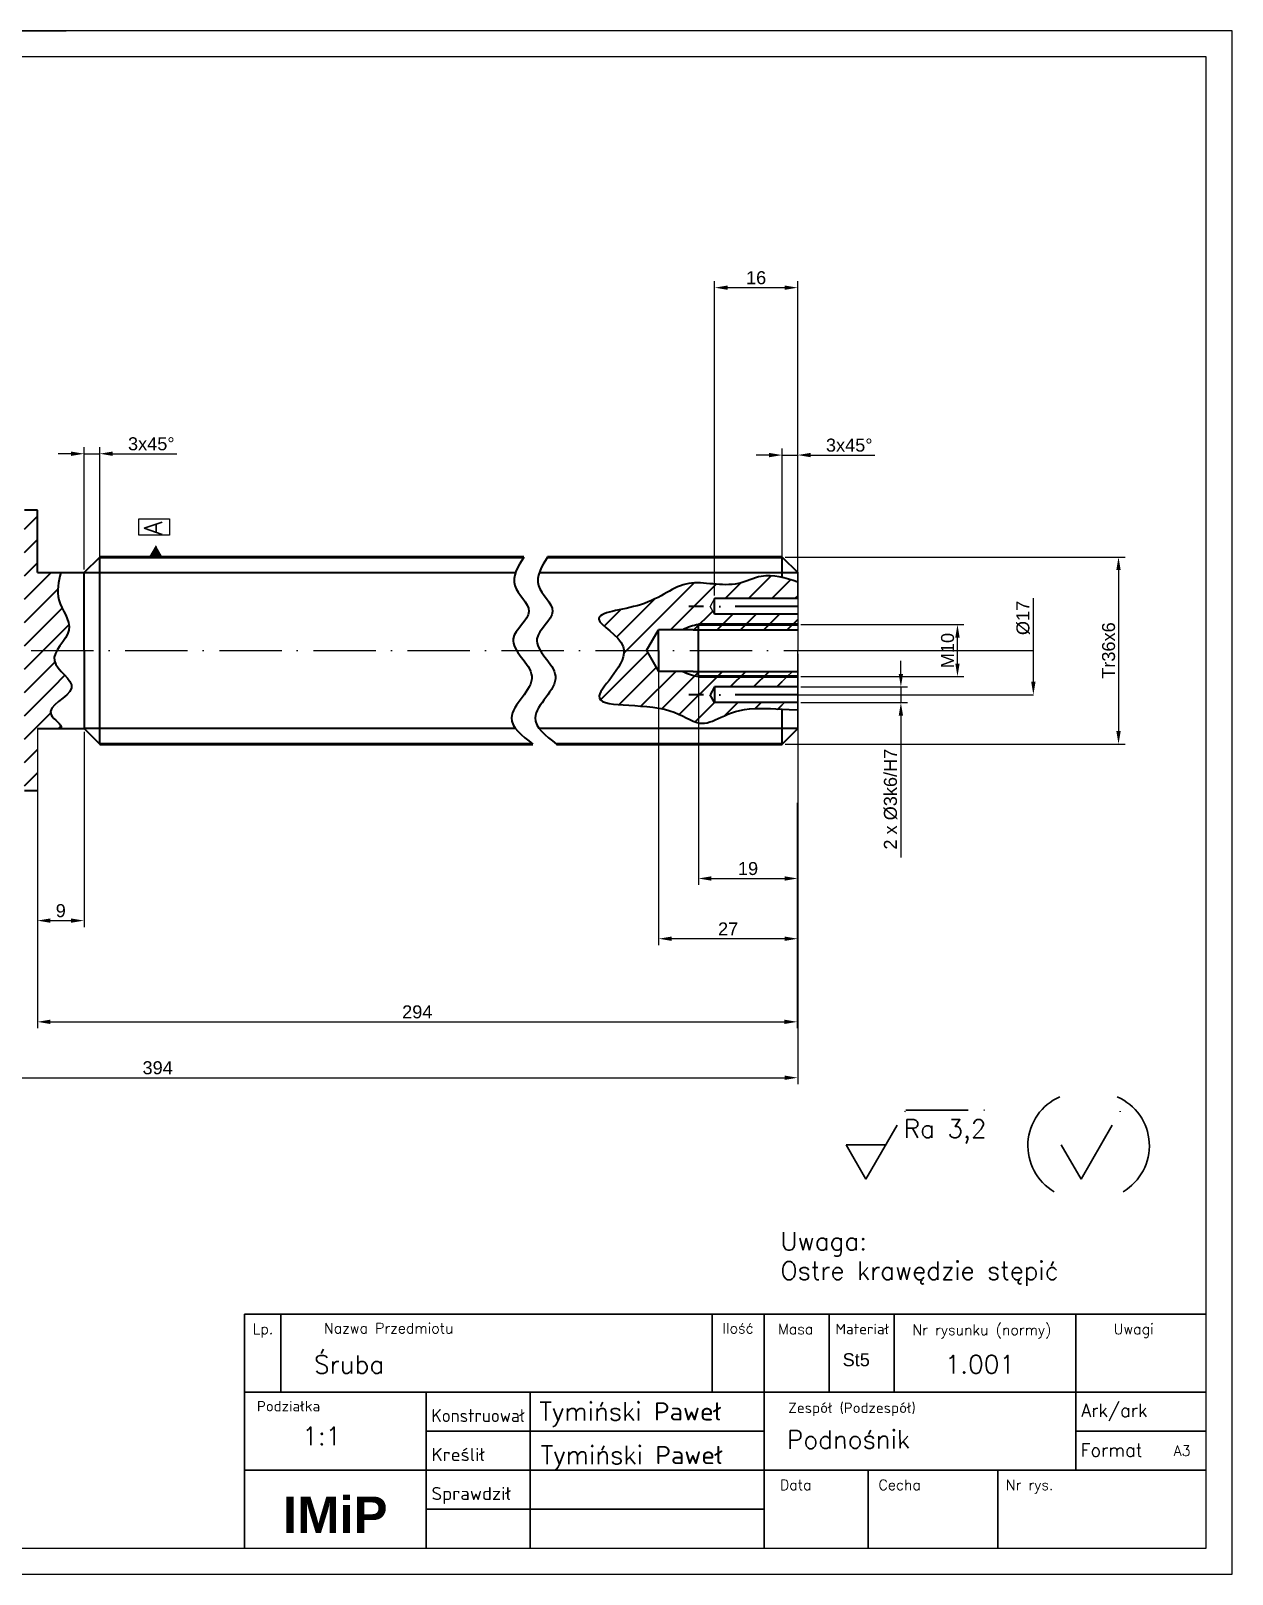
# Model space of a CAD drawing. Header units: millimetres. Extents: x 0 to 420, y 0 to 297.
# Drawn here: x 188.9 to 420, y 0 to 297 of the extents above; entities that cross this region are included whole.
import ezdxf
from ezdxf.enums import TextEntityAlignment as Align

# ---------------------------------------------------------------- set-up
doc = ezdxf.new("R2010")
doc.units = ezdxf.units.MM
doc.linetypes.add('ACAD_ISO10W100', pattern=[18, 12, -3, 0, -3])
for name, color, linetype, lineweight in [('bardzo gruba', 240, 'Continuous', 60), ('GRUBE', 7, 'Continuous', 35), ('TEXT', 5, 'Continuous', 25)]:
    doc.layers.add(name, color=color, linetype=linetype, lineweight=lineweight)
doc.styles.add('ROMANS', font='ROMANS.SHX', dxfattribs={"height": 3.5})
doc.styles.get("Standard").update_dxf_attribs({"font": 'arial.ttf'})
doc.dimstyles.new('ISO-25', dxfattribs={"dimtxt": 2.5, "dimasz": 2.5, "dimexe": 1.25, "dimexo": 0.625, "dimtad": 1, "dimtxsty": 'Standard', "dimcen": 2.5, "dimadec": 0, "dimazin": 0, "dimtfac": 1, "dimtmove": 0, "dimatfit": 3, "dimfxl": 1, "dimarcsym": 0})
pattern_1 = [(45, (0, 0), (-2.245064030267288, 2.245064030267288), [])]

# ---------------------------------------------------------------- blocks, each defined once
blk = doc.blocks.new('*D4')
at = {"color": 0, "lineweight": -2, "transparency": 16777216}
for p, q in [((356.2653913528018, 173.2415704549192), (356.2653913528018, 175.7415704549192)), ((337.0304619174037, 170.7415704549192), (357.5153913528018, 170.7415704549192)), ((356.2653913528018, 170.7415704549192), (356.2653913528018, 167.7415704549192)), ((337.0304619174037, 167.7415704549192), (357.5153913528018, 167.7415704549192)), ((356.2653913528018, 165.2415704549192), (356.2653913528018, 137.9186865573423))]:
    blk.add_line(p, q, dxfattribs=at)
at = {"color": 0, "transparency": 16777216}
for points in [[(355.8487246861351, 173.2415704549192), (356.6820580194685, 173.2415704549192), (356.2653913528018, 170.7415704549192)], [(355.8487246861351, 165.2415704549192), (356.6820580194685, 165.2415704549192), (356.2653913528018, 167.7415704549192)]]:
    blk.add_solid(points, dxfattribs=at)
at = {"layer": 'Defpoints', "color": 0, "transparency": 16777216}
for p in [(336.4054619174037, 170.7415704549192), (356.2653913528018, 170.7415704549192), (336.4054619174037, 167.7415704549192)]:
    blk.add_point(p, dxfattribs=at)
at = {"color": 0, "transparency": 16777216, "insert": (354.2940407388863, 148.6553850566602), "char_height": 2.5, "attachment_point": 5, "rotation": 90}
blk.add_mtext(' 2 x %%c3k6/H7', dxfattribs=at)
blk = doc.blocks.new('*D5')
at = {"color": 0, "lineweight": -2, "transparency": 16777216}
for p, q in [((337.0304619174037, 182.7415718842084), (368.4053657950906, 182.7415718842084)), ((367.1553657950906, 175.241570454919), (367.1553657950906, 180.2415718842084)), ((337.0304619174037, 172.741570454919), (368.4053657950906, 172.741570454919))]:
    blk.add_line(p, q, dxfattribs=at)
at = {"color": 0, "transparency": 16777216}
for points in [[(366.7386991284239, 180.2415718842084), (367.5720324617573, 180.2415718842084), (367.1553657950906, 182.7415718842084)], [(366.7386991284239, 175.241570454919), (367.5720324617573, 175.241570454919), (367.1553657950906, 172.741570454919)]]:
    blk.add_solid(points, dxfattribs=at)
at = {"layer": 'Defpoints', "color": 0, "transparency": 16777216}
for p in [(336.4054619174037, 182.7415718842084), (367.1553657950906, 182.7415718842084), (336.4054619174037, 172.741570454919)]:
    blk.add_point(p, dxfattribs=at)
at = {"color": 0, "transparency": 16777216, "insert": (365.2539333257864, 177.7415711695638), "char_height": 2.5, "attachment_point": 5, "rotation": 90}
blk.add_mtext('M10', dxfattribs=at)
blk = doc.blocks.new('*D6')
at = {"color": 0, "lineweight": -2, "transparency": 16777216}
for p, q in [((320.4054619174039, 188.3665718842083), (320.4054619174039, 248.828381139693)), ((333.9054619174039, 247.578381139693), (322.9054619174039, 247.578381139693)), ((336.4054619174039, 188.3665718842083), (336.4054619174039, 248.828381139693))]:
    blk.add_line(p, q, dxfattribs=at)
at = {"color": 0, "transparency": 16777216}
for points in [[(322.9054619174039, 247.9950478063596), (322.9054619174039, 247.1617144730263), (320.4054619174039, 247.578381139693)], [(333.9054619174039, 247.9950478063596), (333.9054619174039, 247.1617144730263), (336.4054619174039, 247.578381139693)]]:
    blk.add_solid(points, dxfattribs=at)
at = {"layer": 'Defpoints', "color": 0, "transparency": 16777216}
for p in [(320.4054619174039, 247.578381139693), (320.4054619174039, 187.7415718842083), (336.4054619174039, 187.7415718842083)]:
    blk.add_point(p, dxfattribs=at)
at = {"color": 0, "transparency": 16777216, "insert": (328.4054619174039, 249.4798136089972), "char_height": 2.5, "attachment_point": 5}
blk.add_mtext('16', dxfattribs=at)
blk = doc.blocks.new('*D7')
at = {"color": 0, "lineweight": -2, "transparency": 16777216}
for p, q in [((309.6381053193023, 177.1165704549192), (309.6381053193023, 121.034306701835)), ((336.4054619174038, 177.1165711695637), (336.4054619174038, 121.034306701835)), ((333.9054619174038, 122.284306701835), (312.1381053193023, 122.284306701835))]:
    blk.add_line(p, q, dxfattribs=at)
at = {"color": 0, "transparency": 16777216}
for points in [[(312.1381053193023, 122.7009733685017), (312.1381053193023, 121.8676400351683), (309.6381053193023, 122.284306701835)], [(333.9054619174038, 122.7009733685017), (333.9054619174038, 121.8676400351683), (336.4054619174038, 122.284306701835)]]:
    blk.add_solid(points, dxfattribs=at)
at = {"layer": 'Defpoints', "color": 0, "transparency": 16777216}
for p in [(309.6381053193023, 177.7415704549192), (336.4054619174038, 177.7415711695637), (309.6381053193023, 122.284306701835)]:
    blk.add_point(p, dxfattribs=at)
at = {"color": 0, "transparency": 16777216, "insert": (323.0217836183531, 124.1644226636358), "char_height": 2.5, "attachment_point": 5}
blk.add_mtext('27', dxfattribs=at)
blk = doc.blocks.new('*D9')
at = {"color": 0, "lineweight": -2, "transparency": 16777216}
for p, q in [((190.112673228582, 150.1165711695637), (190.112673228582, 105.0397887668503)), ((336.3190497093499, 148.4504389356994), (336.3190497093499, 105.0397887668503)), ((192.612673228582, 106.2897887668503), (333.8190497093499, 106.2897887668503))]:
    blk.add_line(p, q, dxfattribs=at)
at = {"color": 0, "transparency": 16777216}
for points in [[(192.612673228582, 106.706455433517), (192.612673228582, 105.8731221001837), (190.112673228582, 106.2897887668503)], [(333.8190497093499, 106.706455433517), (333.8190497093499, 105.8731221001837), (336.3190497093499, 106.2897887668503)]]:
    blk.add_solid(points, dxfattribs=at)
at = {"layer": 'Defpoints', "color": 0, "transparency": 16777216}
for p in [(190.112673228582, 150.7415711695637), (336.3190497093499, 149.0754389356994), (336.3190497093499, 106.2897887668503)]:
    blk.add_point(p, dxfattribs=at)
at = {"color": 0, "transparency": 16777216, "insert": (263.215861468966, 108.1912212361546), "char_height": 2.5, "attachment_point": 5}
blk.add_mtext('294', dxfattribs=at)
blk = doc.blocks.new('*D10')
at = {"color": 0, "lineweight": -2, "transparency": 16777216}
for p, q in [((190.112673228582, 162.1165711695637), (190.112673228582, 124.5194408185259)), ((199.112673228582, 162.1165711695637), (199.112673228582, 124.5194408185259)), ((192.612673228582, 125.7694408185259), (196.612673228582, 125.7694408185259))]:
    blk.add_line(p, q, dxfattribs=at)
at = {"color": 0, "transparency": 16777216}
for points in [[(192.612673228582, 126.1861074851926), (192.612673228582, 125.3527741518592), (190.112673228582, 125.7694408185259)], [(196.612673228582, 126.1861074851926), (196.612673228582, 125.3527741518592), (199.112673228582, 125.7694408185259)]]:
    blk.add_solid(points, dxfattribs=at)
at = {"layer": 'Defpoints', "color": 0, "transparency": 16777216}
for p in [(190.112673228582, 162.7415711695637), (199.112673228582, 162.7415711695637), (199.112673228582, 125.7694408185259)]:
    blk.add_point(p, dxfattribs=at)
at = {"color": 0, "transparency": 16777216, "insert": (194.612673228582, 127.6708732878301), "char_height": 2.5, "attachment_point": 5}
blk.add_mtext('9', dxfattribs=at)
blk = doc.blocks.new('*D11')
at = {"color": 0, "lineweight": -2, "transparency": 16777216}
for p, q in [((90.112673228582, 177.1165711695637), (90.112673228582, 94.2819392177579)), ((336.4054619174038, 162.0301589615098), (336.4054619174038, 94.2819392177579)), ((92.612673228582, 95.5319392177579), (333.9054619174038, 95.5319392177579))]:
    blk.add_line(p, q, dxfattribs=at)
at = {"color": 0, "transparency": 16777216}
for points in [[(92.612673228582, 95.94860588442457), (92.612673228582, 95.11527255109122), (90.112673228582, 95.5319392177579)], [(333.9054619174038, 95.94860588442457), (333.9054619174038, 95.11527255109122), (336.4054619174038, 95.5319392177579)]]:
    blk.add_solid(points, dxfattribs=at)
at = {"layer": 'Defpoints', "color": 0, "transparency": 16777216}
for p in [(90.112673228582, 177.7415711695637), (336.4054619174038, 162.6551589615098), (336.4054619174038, 95.5319392177579)]:
    blk.add_point(p, dxfattribs=at)
at = {"color": 0, "transparency": 16777216, "insert": (213.2590675729929, 97.43422434736226), "char_height": 2.5, "attachment_point": 5}
blk.add_mtext('394', dxfattribs=at)
blk = doc.blocks.new('*D16')
at = {"color": 0, "lineweight": -2, "transparency": 16777216}
for p, q in [((334.0304619174039, 195.7415711695637), (399.3891977207624, 195.7415711695637)), ((398.1391977207624, 193.2415711695637), (398.1391977207624, 162.2415711695637)), ((334.0304619174039, 159.7415711695637), (399.3891977207624, 159.7415711695637))]:
    blk.add_line(p, q, dxfattribs=at)
at = {"color": 0, "transparency": 16777216}
for points in [[(397.7225310540957, 193.2415711695637), (398.555864387429, 193.2415711695637), (398.1391977207624, 195.7415711695637)], [(397.7225310540957, 162.2415711695637), (398.555864387429, 162.2415711695637), (398.1391977207624, 159.7415711695637)]]:
    blk.add_solid(points, dxfattribs=at)
at = {"layer": 'Defpoints', "color": 0, "transparency": 16777216}
for p in [(333.4054619174039, 195.7415711695637), (333.4054619174039, 159.7415711695637), (398.1391977207624, 159.7415711695637)]:
    blk.add_point(p, dxfattribs=at)
at = {"color": 0, "transparency": 16777216, "insert": (396.2369125911579, 177.7415711695638), "char_height": 2.5, "attachment_point": 5, "rotation": 90}
blk.add_mtext('Tr36x6', dxfattribs=at)
blk = doc.blocks.new('*D17')
at = {"color": 0, "lineweight": -2, "transparency": 16777216}
for p, q in [((330.9054619174039, 215.3607735815815), (328.4054619174039, 215.3607735815815)), ((333.4054619174039, 193.3665711695642), (333.4054619174039, 216.6107735815815)), ((333.4054619174039, 215.3607735815815), (336.4054619174034, 215.3607735815815)), ((336.4054619174034, 193.3665711695642), (336.4054619174034, 216.6107735815815)), ((338.9054619174034, 215.3607735815815), (351.246867101578, 215.3607735815815))]:
    blk.add_line(p, q, dxfattribs=at)
at = {"color": 0, "transparency": 16777216}
for points in [[(330.9054619174039, 215.7774402482482), (330.9054619174039, 214.9441069149148), (333.4054619174039, 215.3607735815815)], [(338.9054619174034, 215.7774402482482), (338.9054619174034, 214.9441069149148), (336.4054619174034, 215.3607735815815)]]:
    blk.add_solid(points, dxfattribs=at)
at = {"layer": 'Defpoints', "color": 0, "transparency": 16777216}
for p in [(336.4054619174034, 215.3607735815815), (333.4054619174039, 192.7415711695642), (336.4054619174034, 192.7415711695642)]:
    blk.add_point(p, dxfattribs=at)
at = {"color": 0, "lineweight": 25, "transparency": 16777216, "insert": (346.3261645094907, 217.2630587111859), "char_height": 2.5, "attachment_point": 5}
blk.add_mtext('3x45%%d', dxfattribs=at)
blk = doc.blocks.new('*D19')
at = {"color": 0, "lineweight": -2, "transparency": 16777216}
for p, q in [((381.7559076719547, 177.7415711695637), (381.7559076719547, 187.7927307875719)), ((381.7559076719547, 171.7415704549192), (381.7559076719547, 185.7415711695637)), ((336.4054619174039, 177.7415711695637), (381.7559076719547, 177.7415711695637)), ((336.4054619174039, 169.2415704549192), (381.7559076719547, 169.2415704549192))]:
    blk.add_line(p, q, dxfattribs=at)
at = {"color": 0, "transparency": 16777216}
blk.add_solid([(381.339241005288, 171.7415704549192), (382.1725743386214, 171.7415704549192), (381.7559076719547, 169.2415704549192)], dxfattribs=at)
at = {"layer": 'Defpoints', "color": 0, "transparency": 16777216}
for p in [(336.4054619174039, 177.7415711695637), (336.4054619174039, 169.2415704549192), (381.7559076719547, 169.2415704549192)]:
    blk.add_point(p, dxfattribs=at)
at = {"color": 0, "transparency": 16777216, "insert": (379.7845570580392, 184.0171509785679), "char_height": 2.5, "attachment_point": 5, "rotation": 90}
blk.add_mtext('%%c17', dxfattribs=at)
blk = doc.blocks.new('_None')
blk = doc.blocks.new('*D21')
at = {"color": 0, "lineweight": -2, "transparency": 16777216}
for p, q in [((317.303981822334, 173.1165704549192), (317.303981822334, 132.6240903404328)), ((336.405461917404, 173.1165704549192), (336.405461917404, 132.6240903404328)), ((319.803981822334, 133.8740903404328), (333.905461917404, 133.8740903404328))]:
    blk.add_line(p, q, dxfattribs=at)
at = {"color": 0, "transparency": 16777216}
for points in [[(319.803981822334, 134.2907570070994), (319.803981822334, 133.4574236737661), (317.303981822334, 133.8740903404328)], [(333.905461917404, 134.2907570070994), (333.905461917404, 133.4574236737661), (336.405461917404, 133.8740903404328)]]:
    blk.add_solid(points, dxfattribs=at)
at = {"layer": 'Defpoints', "color": 0, "transparency": 16777216}
for p in [(317.303981822334, 173.7415704549192), (336.405461917404, 173.7415704549192), (336.405461917404, 133.8740903404328)]:
    blk.add_point(p, dxfattribs=at)
at = {"color": 0, "transparency": 16777216, "insert": (326.854721869869, 135.775522809737), "char_height": 2.5, "attachment_point": 5}
blk.add_mtext('19', dxfattribs=at)

msp = doc.modelspace()

# ---------------------------------------------------------------- hatches: boundary and pattern name
at = {"lineweight": 40}
h = msp.add_hatch(dxfattribs=at)
h.set_pattern_fill('ANSI31', color=256)
h.set_pattern_definition(pattern_1)
edge = h.paths.add_edge_path()
edge.add_line((157.612673228582, 204.7415711695637), (155.112673228582, 204.7415711695637))
edge.add_line((155.112673228582, 204.7415711695637), (155.1126732285821, 202.2415711695637))
edge.add_line((155.1126732285821, 202.2415711695637), (151.3168820918726, 202.2415711695637))
edge.add_spline(control_points=[(151.3168820918726, 202.2415711695637), (149.6549345033518, 198.3300805813267), (146.6981981711152, 191.3712291618689), (152.8852577913504, 183.2356598224063), (150.279954178812, 179.0002550997629), (149.4873704748545, 177.7415711695637)], knot_values=[0, 0, 0, 0, 11.94347926907862, 21.24839515524774, 25.25574746694114, 25.25574746694114, 25.25574746694114, 25.25574746694114], degree=3, periodic=0)
edge.add_line((149.4873704748546, 177.7415711695637), (157.612673228582, 177.7415711695637))
edge.add_line((157.612673228582, 177.7415711695637), (157.612673228582, 204.7415711695637))
edge = h.paths.add_edge_path()
edge.add_line((157.612673228582, 177.7415711695637), (149.4873704748545, 177.7415711695637))
edge.add_spline(control_points=[(149.4873704748545, 177.7415711695637), (148.2897406047975, 175.8396427495868), (145.428131962491, 171.4535905761294), (155.970483526954, 165.5066217672916), (143.2768500521447, 159.065260030982), (152.5659692088976, 155.9030940034291), (152.5837676733598, 153.2415711695637)], knot_values=[25.25574746694114, 25.25574746694114, 25.25574746694114, 25.25574746694114, 31.31103828904904, 39.49838550846384, 46.64027564206987, 54.63567136459123, 54.63567136459123, 54.63567136459123, 54.63567136459123], degree=3, periodic=0)
edge.add_line((152.5837676733598, 153.2415711695637), (155.1126732285821, 153.2415711695637))
edge.add_line((155.1126732285821, 153.2415711695637), (155.112673228582, 150.7415711695637))
edge.add_line((155.112673228582, 150.7415711695637), (157.612673228582, 150.7415711695637))
edge.add_line((157.612673228582, 150.7415711695637), (157.612673228582, 177.7415711695637))
edge = h.paths.add_edge_path()
edge.add_spline(control_points=[(193.8529682889684, 177.7415711695637), (194.5966929924589, 179.0319273729666), (197.7566101921304, 182.2202301219032), (193.3240520855411, 187.1599290977805), (194.2058041781529, 190.9792243216588), (194.612673228582, 192.7415711695637)], knot_values=[0, 0, 0, 0, 4.308041114594053, 10.43359491513544, 15.68183087387618, 15.68183087387618, 15.68183087387618, 15.68183087387618], degree=3, periodic=0)
edge.add_line((194.612673228582, 192.7415711695637), (190.112673228582, 192.7415711695637))
edge.add_line((190.112673228582, 192.7415711695637), (190.112673228582, 204.7415711695637))
edge.add_line((190.112673228582, 204.7415711695637), (187.612673228582, 204.7415711695637))
edge.add_line((187.612673228582, 204.7415711695637), (187.612673228582, 177.7415711695637))
edge.add_line((187.612673228582, 177.7415711695637), (193.8529682889684, 177.7415711695637))
edge = h.paths.add_edge_path()
edge.add_spline(control_points=[(194.6126732285934, 162.7415711695864), (195.0315376578879, 163.5790166464645), (189.5560382867351, 166.3004276491835), (200.5116112566249, 170.3604817950859), (192.5856953060034, 174.5718206094949), (193.4624075974118, 177.0639516030892), (193.8529682889684, 177.7415711695637)], knot_values=[15.68183087387618, 15.68183087390513, 15.68183087390513, 15.68183087390513, 18.89127784667897, 25.40003192035199, 31.54735844715991, 33.80968953428689, 33.80968953428689, 33.80968953428689, 33.80968953428689], degree=3, periodic=0)
edge.add_line((193.8529682889684, 177.7415711695637), (187.612673228582, 177.7415711695637))
edge.add_line((187.612673228582, 177.7415711695637), (187.612673228582, 150.7415711695637))
edge.add_line((187.612673228582, 150.7415711695637), (190.112673228582, 150.7415711695637))
edge.add_line((190.112673228582, 150.7415711695637), (190.112673228582, 162.7415711695637))
edge.add_line((190.112673228582, 162.7415711695637), (194.6126732285875, 162.7415711695637))
h = msp.add_hatch(color=256)
h.dxf.hatch_style = 1
h.paths.add_polyline_path([(212.9556311821788, 197.8886751630896), (211.7160001135385, 195.7415711695637), (214.195262250819, 195.7415711695637)])
h = msp.add_hatch(dxfattribs=at)
h.set_pattern_fill('ANSI31', color=256)
h.set_pattern_definition(pattern_1)
edge = h.paths.add_edge_path()
edge.add_line((319.5432571958195, 186.2415718842082), (320.4054619174039, 187.7415718842083))
edge.add_line((320.4054619174039, 187.7415718842083), (336.4054619174039, 187.7415718842083))
edge.add_line((336.4054619174039, 187.7415718842083), (336.4054619174039, 190.909110153435))
edge.add_spline(control_points=[(336.4054619174038, 190.909110153435), (334.0332142346428, 191.6737412119762), (330.1128123231453, 192.9373786834254), (323.5812468504312, 189.3900024619884), (314.476589095345, 192.3354823740577), (308.4727297077964, 185.8963556041673), (293.8432444784903, 184.860288552221), (302.459870444203, 180.5397556374579), (302.9424538074001, 178.0030431023966), (302.9589592390309, 177.7415711695637)], knot_values=[0, 0, 0, 0, 7.087191450554381, 11.71236844778509, 21.25965790202276, 31.38935448387396, 39.92334426956489, 46.95537497335991, 47.75141372997322, 47.75141372997322, 47.75141372997322, 47.75141372997322], degree=3, periodic=0)
edge.add_line((302.9589592390309, 177.7415711695637), (307.3190492950247, 177.7415711695637))
edge.add_line((307.3190492950247, 177.7415711695637), (309.6381053193022, 181.7415718842083))
edge.add_line((309.6381053193022, 181.7415718842083), (316.3190497093499, 181.7415718842083))
edge.add_line((316.3190497093499, 181.7415718842083), (336.4054619174039, 181.7415718842083))
edge.add_line((336.4054619174039, 181.7415718842083), (336.4054619174039, 184.7415718842083))
edge.add_line((336.4054619174039, 184.7415718842083), (320.4054619174038, 184.7415718842083))
edge.add_line((320.4054619174038, 184.7415718842083), (319.5432571958195, 186.2415718842082))
edge = h.paths.add_edge_path()
edge.add_line((333.4054619174039, 172.7415704549191), (317.3039818223341, 172.7415704549192))
edge.add_arc((318.9451263717953, 182.6650041033031), 10.05822503258428, 242.5207213702103, 260.60938098394683, ccw=False)
edge.add_line((314.303981822334, 173.7415704549192), (309.6381053193023, 173.7415704549192))
edge.add_line((309.6381053193023, 173.7415704549192), (307.3190492950246, 177.7415711695637))
edge.add_line((307.3190492950246, 177.7415711695637), (302.9589592390309, 177.7415711695637))
edge.add_spline(control_points=[(302.9589592390309, 177.7415711695637), (303.1608523155306, 174.543268082506), (291.8335776095023, 165.5127701696784), (310.2304213851538, 168.4636832538022), (319.1042682921127, 161.619764825574), (322.8978416643812, 167.2072324445188), (331.7632897540587, 166.5212908936283), (333.4054619174038, 166.306200964419)], knot_values=[47.75141372997322, 47.75141372997322, 47.75141372997322, 47.75141372997322, 57.48849405484705, 71.36395552620652, 77.52295459970597, 88.59240227816441, 91.67961047936089, 91.67961047936089, 91.67961047936089, 91.67961047936089], degree=3, periodic=0)
edge.add_line((333.4054619174039, 166.306200964419), (333.4054619174039, 167.7415704549192))
edge.add_line((333.4054619174039, 167.7415704549192), (321.4054619174039, 167.7415704549192))
edge.add_line((321.4054619174039, 167.7415704549192), (320.4054619174039, 167.7415704549192))
edge.add_line((320.4054619174039, 167.7415704549192), (319.5432571958195, 169.2415704549192))
edge.add_line((319.5432571958195, 169.2415704549192), (320.4054619174038, 170.7415704549192))
edge.add_line((320.4054619174038, 170.7415704549192), (321.4054619174039, 170.7415704549192))
edge.add_line((321.4054619174039, 170.7415704549192), (333.4054619174039, 170.7415704549192))
edge.add_line((333.4054619174039, 170.7415704549192), (333.4054619174039, 172.7415704549191))
h.paths.add_polyline_path([(333.4054619174039, 173.7415704549192), (317.303981822334, 173.7415704549192), (317.303981822334, 172.7415704549192), (333.4054619174039, 172.7415704549191)], flags=17)
h.paths.add_polyline_path([(317.303981822334, 173.7415704549192), (316.3190497093499, 173.7415704549192), (314.303981822334, 173.7415704549192, 0.0790909653749066), (317.303981822334, 172.7415704549192)], flags=17)
h = msp.add_hatch()
h.set_pattern_fill('ANSI31', color=256)
h.set_pattern_definition(pattern_1)
h.paths.add_polyline_path([(336.4054619174039, 173.7415704549192), (333.4054619174039, 173.7415704549192), (333.4054619174039, 172.7415704549191), (336.4054619174039, 172.741570454919)])
h = msp.add_hatch()
h.set_pattern_fill('ANSI31', color=256)
h.set_pattern_definition(pattern_1)
h.paths.add_polyline_path([(336.4054619174039, 172.741570454919), (333.4054619174039, 172.7415704549191), (333.4054619174039, 170.7415704549192), (336.4054619174039, 170.7415704549192)])
h = msp.add_hatch()
h.set_pattern_fill('ANSI31', color=256)
h.set_pattern_definition(pattern_1)
edge = h.paths.add_edge_path()
edge.add_line((336.4054619174039, 167.7415704549192), (333.4054619174039, 167.7415704549192))
edge.add_line((333.4054619174039, 167.7415704549192), (333.4054619174039, 166.4522829929852))
edge.add_spline(control_points=[(333.4054619174044, 166.4522829929852), (334.2624573691144, 166.4092120738527), (335.2500560872651, 166.3597354197274), (336.4054619174038, 166.306200964419)], knot_values=[90.91122485534645, 90.91122485534645, 90.91122485534645, 90.91122485534645, 91.67961047936089, 91.67961047936089, 91.67961047936089, 91.67961047936089], degree=3, periodic=0)
edge.add_line((336.4054619174039, 166.306200964419), (336.4054619174039, 167.7415704549192))

# ---------------------------------------------------------------- linework, layer by layer
for p, q in [((176.5712367875209, 297.0000007146446), (195.6727168825908, 297.0000007146447)), ((199.112673228582, 193.3665711695637), (199.112673228582, 216.8701528081365)), ((202.112673228582, 193.3665711695637), (202.112673228582, 216.8701528081365)), ((196.612673228582, 215.6201528081365), (194.112673228582, 215.6201528081365)), ((199.112673228582, 215.6201528081365), (202.112673228582, 215.6201528081365)), ((204.612673228582, 215.6201528081365), (216.9540784127566, 215.6201528081365)), ((212.9556311821788, 197.8886751630896), (211.7160001135385, 195.7415711695637)), ((336.4054619174039, 192.7415711695637), (336.4054619174039, 177.7415711695637)), ((199.112673228582, 162.7415711695637), (199.112673228582, 177.7415711695637)), ((336.4054619174039, 162.7415711695637), (336.4054619174039, 177.7415711695637))]:
    msp.add_line(p, q)
for p, q in [((190.112673228582, 204.7415711695637), (187.612673228582, 204.7415711695637)), ((190.112673228582, 192.7415711695637), (190.112673228582, 204.7415711695637)), ((199.112673228582, 192.7415711695637), (202.112673228582, 195.7415711695637)), ((202.112673228582, 159.7415711695637), (202.112673228582, 195.7415711695637)), ((333.4054619174039, 195.7415711695637), (336.4054619174039, 192.7415711695637)), ((333.4054619174039, 191.7899049737453), (333.4054619174039, 195.7415711695637)), ((190.112673228582, 192.7415711695637), (199.112673228582, 192.7415711695637)), ((199.112673228582, 177.7415711695637), (199.112673228582, 192.7415711695637)), ((199.112673228582, 192.7415711695637), (282.1183292295744, 192.7415711695639)), ((286.6778837022832, 192.7415711695641), (336.4054619174039, 192.7415711695642)), ((336.4054619174039, 187.7415718842083), (320.4054619174038, 187.7415718842083)), ((336.4054619174039, 184.7415718842083), (320.4054619174038, 184.7415718842083)), ((307.3190497093499, 177.7415718842084), (309.6381053193022, 181.7415718842083)), ((316.3190497093499, 181.7415718842083), (309.6381053193023, 181.7415718842083)), ((309.6381053193023, 177.7415718842083), (309.6381053193023, 181.7415718842083)), ((316.3190497093499, 181.7415718842083), (336.3190497093499, 181.7415718842083)), ((316.3190497093499, 181.7415718842083), (336.4054619174039, 181.7415718842083)), ((316.3190497093499, 181.7415718842083), (336.4054619174039, 181.7415718842083)), ((317.303981822334, 172.7415704549192), (317.303981822334, 182.7415718842083)), ((199.112673228582, 177.7415711695637), (199.112673228582, 162.7415711695637)), ((307.3190497093498, 177.741570454919), (309.6381053193023, 173.7415704549192)), ((309.6381053193023, 177.7415704549192), (309.6381053193023, 173.7415704549192)), ((316.3190497093499, 173.7415704549192), (309.6381053193023, 173.7415704549192)), ((316.3190497093499, 173.7415704549192), (336.3190497093499, 173.7415704549192)), ((316.3190497093499, 173.7415704549192), (336.405461917404, 173.7415704549192)), ((316.3190497093499, 173.7415704549192), (336.405461917404, 173.7415704549192)), ((336.405461917404, 170.7415704549192), (320.4054619174039, 170.7415704549192)), ((336.405461917404, 167.7415704549192), (320.4054619174039, 167.7415704549192)), ((333.4054619174039, 159.7415711695637), (333.4054619174039, 166.4522829929852)), ((190.112673228582, 162.7415711695637), (199.112673228582, 162.7415711695637)), ((199.112673228582, 162.7415711695637), (202.112673228582, 159.7415711695637)), ((282.1159202786938, 162.7415711695637), (199.112673228582, 162.7415711695637)), ((336.4054619174039, 162.7415711695637), (286.6754753310752, 162.7415711695637)), ((333.4054619174039, 159.7415711695637), (336.4054619174039, 162.7415711695637)), ((190.112673228582, 150.7415711695637), (187.612673228582, 150.7415711695637))]:
    msp.add_line(p, q, dxfattribs=at)
at = {"lineweight": 60}
for p, q in [((202.112673228582, 195.7415711695637), (283.7379486051307, 195.7415711695637)), ((288.2975029429111, 195.7415711695637), (333.4054619174039, 195.7415711695637)), ((336.4054616717067, 182.7415718842084), (317.3039815766369, 182.7415709455727)), ((336.4054619174039, 172.741570454919), (317.303981822334, 172.7415704549192)), ((202.112673228582, 159.7415711695637), (285.4463805883317, 159.7415711695637)), ((290.0059352471587, 159.7415716818559), (333.4054619174039, 159.7415711695637))]:
    msp.add_line(p, q, dxfattribs=at)
at = {"lineweight": 25}
for p, q in [((199.112673228582, 192.7415711695637), (199.112673228582, 177.7415711695637)), ((190.112673228582, 162.7415711695637), (190.112673228582, 150.7415711695637))]:
    msp.add_line(p, q, dxfattribs=at)
at = {"linetype": 'ACAD_ISO10W100'}
for p, q in [((320.4054619174038, 187.7415718842082), (319.5432571958195, 186.2415718842082)), ((320.4054619174039, 184.741571884208), (319.5432571958195, 186.2415718842082)), ((80.32962281232437, 177.7415711695637), (360.2979942406042, 177.7415711695637))]:
    msp.add_line(p, q, dxfattribs=at)
at = {"linetype": 'ACAD_ISO10W100', "lineweight": 40}
for p, q in [((320.4054619174039, 184.7415718842082), (320.4054619174038, 187.7415718842082)), ((336.4054619174038, 186.2415718842084), (315.4651031430924, 186.2415718842083)), ((320.4054619174039, 170.7415704549193), (319.5432571958195, 169.2415704549192)), ((321.4054619174039, 170.7415704549192), (320.4054619174039, 170.7415704549192)), ((320.4054619174039, 170.7415704549192), (320.4054619174039, 167.7415704549192)), ((336.4054619174039, 169.2415704549192), (315.4651031430924, 169.2415704549192)), ((320.4054619174039, 167.7415704549192), (319.5432571958195, 169.2415704549192)), ((336.4054619174039, 167.7415704549192), (321.4054619174039, 167.7415704549192))]:
    msp.add_line(p, q, dxfattribs=at)
at = {"linetype": 'ACAD_ISO10W100', "lineweight": 30}
for p, q in [((349.5373371110873, 75.9940927617215), (357.2218617444711, 89.30407985875684)), ((357.221861744471, 89.30407985875672), (374.8992149782176, 89.30407985875672)), ((390.926395739743, 75.9940927617215), (398.6109203731268, 89.30407985875684)), ((349.5373371110873, 75.9940927617215), (345.7108703575732, 82.62172759228099)), ((345.7108703575732, 82.62172759228099), (353.3638038646014, 82.62172759228099)), ((390.926395739743, 75.9940927617215), (387.0999289862289, 82.62172759228099))]:
    msp.add_line(p, q, dxfattribs=at)
msp.add_lwpolyline([(209.6656848145466, 199.9298757110835), (209.6656848145466, 203.09331959562), (215.5189397430291, 203.09331959562), (215.5491755494266, 199.9298757110835)], close=True)
at = {"lineweight": 40}
for centre, start, end in [((318.9451266137299, 172.8181373778335), 99.39062183153654, 117.4792814452731), ((318.9451263717953, 182.6650041033032), 242.5207213702087, 260.6093809839448)]:
    msp.add_arc(centre, 10.05822503258439, start, end, dxfattribs=at)
at = {"lineweight": 30}
for centre, start, end in [((390.9450928892776, 82.43968440397884), 113.4440035444994, 239.6494014614214), ((393.8256347879679, 82.43968440397884), 300.3505985385789, 66.55599645550136)]:
    msp.add_arc(centre, 10.25212191660117, start, end, dxfattribs=at)
at = {"lineweight": 40}
for points in [[(283.7379486051307, 195.7415711695637), (281.958332520456, 190.2601229693387), (284.6633520851808, 185.2809141378693), (281.6735961145739, 180.0171791796313), (285.2328282839228, 172.8328920591964), (281.3176722202431, 164.795026558455), (285.4463805883349, 159.7415711695637)], [(288.2975032639544, 195.7415716818559), (286.5178871792797, 190.2601234816309), (289.2229067440045, 185.2809146501615), (286.2331507733977, 180.0171796919235), (289.7923829427465, 172.8328925714886), (285.8772268790669, 164.7950270707472), (290.0059352471587, 159.7415716818559)]]:
    msp.add_spline(points, degree=3, dxfattribs=at)
for points, knots in [([(194.612673228582, 192.7415711695637), (194.2058041781529, 190.9792243216588), (193.3240520855411, 187.1599290977805), (198.3960708571946, 181.5076070459336), (190.296901264044, 175.7879434206806), (200.5116112566249, 170.3604817950859), (189.5560382867351, 166.3004276491835), (195.0315376578879, 163.5790166464645), (194.6126732285934, 162.7415711695864)], [0, 0, 0, 0, 5.248235958740745, 11.37378975928213, 17.94416196100316, 24.09148848781108, 30.60024256148409, 33.80968953425794, 33.80968953425794, 33.80968953425794, 33.80968953428689]), ([(336.4054619174038, 190.909110153435), (334.0332142346428, 191.6737412119762), (330.1128123231453, 192.9373786834254), (323.5812468504312, 189.3900024619884), (314.476589095345, 192.3354823740577), (308.4727297077964, 185.8963556041673), (293.8432444784903, 184.860288552221), (307.5876344924563, 177.9686015177625), (291.3416782916653, 165.4338679323828), (310.2304213851538, 168.4636832538022), (319.1042682921127, 161.619764825574), (322.8978416643812, 167.2072324445188), (331.7632897540587, 166.5212908936283), (336.4054619174038, 166.306200964419)], [0, 0, 0, 0, 7.087191450554381, 11.71236844778509, 21.25965790202276, 31.38935448387396, 39.92334426956489, 46.95537497335991, 57.48849405484705, 71.36395552620652, 77.52295459970597, 88.59240227816441, 91.67961047936089, 91.67961047936089, 91.67961047936089, 91.67961047936089])]:
    msp.add_open_spline(points, degree=3, knots=knots, dxfattribs=at)
for points in [[(196.612673228582, 216.0368194748031), (196.612673228582, 215.2034861414698), (199.112673228582, 215.6201528081365)], [(204.612673228582, 216.0368194748031), (204.612673228582, 215.2034861414698), (202.112673228582, 215.6201528081365)]]:
    msp.add_solid(points)
at = {"layer": 'bardzo gruba', "color": 7, "lineweight": 30}
for p, q in [((229.9437794092369, 50.01595591567752), (229.9437794092369, 5)), ((415, 50.01595591567752), (229.9437794092369, 50.01595591567752)), ((236.9437794092369, 50.01595591567707), (236.9437794092369, 35.01595591567752)), ((319.9437794092369, 35.01595591567752), (319.9437794092369, 50.01595591567752)), ((236.9437794092369, 35.01595591567752), (319.9437794092369, 35.01595591567752)), ((229.9437794092369, 20.01595591567752), (264.9437794092369, 20.01595591567752)), ((349.9437794092369, 5), (349.9437794092369, 20.01595591567752)), ((349.9437794092369, 20.01595591567752), (414.9437794092369, 20.01595591567752))]:
    msp.add_line(p, q, dxfattribs=at)
at = {"layer": 'GRUBE', "color": 7, "lineweight": 30}
for p, q in [((236.9437794092369, 50.01595591567707), (236.9437794092369, 35.01595591567752)), ((319.9437794092369, 50.01595591567798), (319.9437794092369, 35.01595591567752)), ((329.9437794092369, 50.01595591567752), (329.9437794092369, 5)), ((342.4437794092369, 50.01595591567752), (342.4437794092369, 35.01595591567752)), ((354.9437794092369, 50.01595591567752), (354.9437794092369, 35.01595591567752)), ((389.9437794092369, 50.01595591567752), (389.9437794092369, 35.01595591567752)), ((229.9437794092369, 35.01595591567752), (415, 35.01595591567752)), ((264.9437794092369, 35.01595591567752), (264.9437794092369, 5)), ((284.9437794092369, 35.01595591567707), (284.9437794092369, 5)), ((389.9437794092369, 35.01595591567752), (389.9437794092369, 20.01595591567752)), ((264.9437794092369, 27.51595591567752), (329.9437794092369, 27.51595591567752)), ((389.9437794092369, 27.51595591567752), (415, 27.51595591567752)), ((229.9437794092369, 20.01595591567752), (414.9437794092369, 20.01595591567752)), ((349.9437794092369, 20.01595591567752), (349.9437794092369, 5.015955915677068)), ((374.9437794092369, 20.01595591567752), (374.9437794092369, 5)), ((264.9437794092369, 12.51595591567752), (329.9437794092369, 12.51595591567752))]:
    msp.add_line(p, q, dxfattribs=at)
at = {"layer": 'TEXT'}
for points in [[(0, 0), (420, 0), (420, 297), (0, 297)], [(5, 5), (415, 5), (415, 292), (5, 292)]]:
    msp.add_lwpolyline(points, close=True, dxfattribs=at)

# ---------------------------------------------------------------- texts
at = {"style": 'ROMANS'}
msp.add_text('A', height=3.5, rotation=90, dxfattribs=at).set_placement((214.1385273573013, 199.9298757110835))
at = {"linetype": 'ACAD_ISO10W100', "lineweight": 30, "style": 'ROMANS'}
msp.add_text('Ra 3,2', height=3.5, dxfattribs=at).set_placement((356.8315240839589, 83.97358769646337))
at = {"lineweight": 30, "style": 'ROMANS'}
for s, p in [('Uwaga:', (333.0999602215754, 62.33080265616195)), ('Ostre krawędzie stępić', (333.0999602215754, 56.66413598949529)), ('Śruba', (243.3493413461233, 38.60597225102197)), ('1.001', (364.7096075376862, 38.63850151924794)), ('1:1', (241.0693152408486, 24.82831911340714))]:
    msp.add_text(s, height=3.5, dxfattribs=at).set_placement(p)
for s, rotation, p in [('Tymiński Paweł', 359.9894257029554, (286.7160068040225, 29.57199325605461)), ('Podnośnik', 0.2327342247559732, (334.350600471531, 24.12308727719426)), ('Tymiński Paweł', 359.9894257029554, (286.9724738793234, 21.18317687899844))]:
    msp.add_text(s, height=3.5, rotation=rotation, dxfattribs=at).set_placement(p)
at = {"insert": (212.0333758206693, 217.5224379377408), "char_height": 2.5, "attachment_point": 5}
msp.add_mtext('3x45%%d', dxfattribs=at)
at = {"lineweight": 30, "insert": (345.0561792678154, 42.51595591567752), "char_height": 2.5, "attachment_point": 1}
msp.add_mtext_dynamic_manual_height_columns('St5', width=7.628013491851107, gutter_width=12.5, heights=[0], dxfattribs=at)
at = {"layer": 'GRUBE', "color": 7, "lineweight": 30, "style": 'ROMANS'}
msp.add_text('A3', height=2, dxfattribs=at).set_placement((410.3595720550361, 22.7487660665463), align=Align.CENTER)
at = {"layer": 'GRUBE', "color": 7, "lineweight": 30, "insert": (247.4437794092364, 11.43982762625888), "char_height": 7, "width": 34.99999999999987, "attachment_point": 5, "style": 'ROMANS'}
msp.add_mtext('{\\fArial|b1|i0|c238|p34;IMiP}', dxfattribs=at)
at = {"layer": 'TEXT', "color": 7, "lineweight": 30, "style": 'ROMANS'}
for s, p in [('Lp.', (233.5333934409769, 46.21266138621399)), ('Nazwa Przedmiotu', (257.7215919243931, 46.32940796356866)), ('Ilość', (324.9350117166173, 46.32940796356911)), ('Masa', (336.0325983239777, 46.17268193962377)), ('Materiał', (348.8461928018755, 46.17268193962377)), ('Nr rysunku (normy)', (371.8516612239168, 46.01595591567843)), ('Uwagi', (401.050133709216, 46.17268193962377)), ('Podziałka', (238.4469209076292, 31.32940796356911)), ('Zespół (Podzespół)', (346.8516612239168, 31.01595591567843)), ('Data', (336.0325983239777, 16.17268193962377)), ('Cecha', (356.0325983239777, 16.17268193962377)), ('Nr rys.', (381.0325983239777, 16.17268193962377))]:
    msp.add_text(s, height=2, dxfattribs=at).set_placement(p, align=Align.CENTER)
for s, p in [('Ark/ark', (390.9437794092369, 30.26595591567752)), ('Kreślił', (265.9437794092369, 21.76595591567752)), ('Format', (390.8223273749695, 22.61113078531957)), ('Sprawdził', (265.9437794092369, 14.26595591567752))]:
    msp.add_text(s, height=2.5, dxfattribs=at).set_placement(p)
at = {"layer": 'TEXT', "color": 7, "lineweight": 30, "style": 'ROMANS', "width": 0.804255319148936}
msp.add_text('Konstruował', height=2.5, dxfattribs=at).set_placement((265.9437794092369, 29.26595591567752), (283.9437794092369, 29.26595591567752), align=Align.FIT)

# ---------------------------------------------------------------- dimensions: what is measured, and where the dimension line sits
dim = msp.add_linear_dim(base=(320.4054619174039, 247.578381139693), p1=(336.4054619174039, 187.7415718842083), p2=(320.4054619174039, 187.7415718842083), angle=180, dimstyle='ISO-25')
dim.commit()
dim.dimension.update_dxf_attribs({"geometry": '*D6', "text_midpoint": (328.4054619174039, 249.4798136089972)})
at = {"lineweight": 25}
dim = msp.add_linear_dim(base=(336.4054619174034, 215.3607735815815), p1=(333.4054619174039, 192.7415711695642), p2=(336.4054619174034, 192.7415711695642), text='3x45%%d', dimstyle='ISO-25', dxfattribs=at)
dim.commit()
dim.dimension.update_dxf_attribs({"geometry": '*D17', "text_midpoint": (346.3261645094907, 217.2630587111859)})
for base, p1, p2, angle, text, picture, middle in [((398.1391977207624, 159.7415711695637), (333.4054619174039, 195.7415711695637), (333.4054619174039, 159.7415711695637), 90, 'Tr36x6', '*D16', (396.2369125911579, 177.7415711695638)), ((367.1553657950906, 182.7415718842084), (336.4054619174037, 172.741570454919), (336.4054619174037, 182.7415718842084), 90, 'M10', '*D5', (365.2539333257864, 177.7415711695638)), ((309.6381053193023, 122.284306701835), (336.4054619174038, 177.7415711695637), (309.6381053193023, 177.7415704549192), 180, '27', '*D7', (323.0217836183531, 124.1644226636358)), ((336.3190497093499, 106.2897887668503), (190.112673228582, 150.7415711695637), (336.3190497093499, 149.0754389356994), 180, '294', '*D9', (263.215861468966, 108.1912212361546))]:
    dim = msp.add_linear_dim(base=base, p1=p1, p2=p2, angle=angle, text=text, dimstyle='ISO-25')
    dim.commit()
    dim.dimension.update_dxf_attribs({"geometry": picture, "text_midpoint": middle})
dim = msp.add_linear_dim(base=(381.7559076719547, 169.2415704549192), p1=(336.4054619174039, 177.7415711695637), p2=(336.4054619174039, 169.2415704549192), angle=90, text='%%c17', dimstyle='ISO-25', override={"dimexe": 0, "dimexo": 0, "dimblk1": 'None', "dimsah": 1, "dimdle": 8})
dim.commit()
dim.dimension.update_dxf_attribs({"geometry": '*D19', "text_midpoint": (381.7559076719547, 184.0171509785679), "dimtype": 160})
for base, p1, p2, text, picture, middle in [((336.4054619174038, 95.5319392177579), (90.112673228582, 177.7415711695637), (336.4054619174038, 162.6551589615098), '394', '*D11', (213.2590675729929, 97.43422434736226)), ((336.405461917404, 133.8740903404328), (317.303981822334, 173.7415704549192), (336.405461917404, 173.7415704549192), '19', '*D21', (326.854721869869, 135.775522809737))]:
    dim = msp.add_linear_dim(base=base, p1=p1, p2=p2, text=text, dimstyle='ISO-25')
    dim.commit()
    dim.dimension.update_dxf_attribs({"geometry": picture, "text_midpoint": middle})
dim = msp.add_linear_dim(base=(356.2653913528018, 170.7415704549192), p1=(336.4054619174037, 167.7415704549192), p2=(336.4054619174037, 170.7415704549192), angle=90, text=' 2 x %%c3k6/H7', dimstyle='ISO-25')
dim.commit()
dim.dimension.update_dxf_attribs({"geometry": '*D4', "text_midpoint": (356.2653913528017, 148.6553850566602), "dimtype": 160})
dim = msp.add_linear_dim(base=(199.112673228582, 125.7694408185259), p1=(190.112673228582, 162.7415711695637), p2=(199.112673228582, 162.7415711695637), dimstyle='ISO-25')
dim.commit()
dim.dimension.update_dxf_attribs({"geometry": '*D10', "text_midpoint": (194.612673228582, 127.6708732878301)})

doc.saveas('drawing.dxf')
